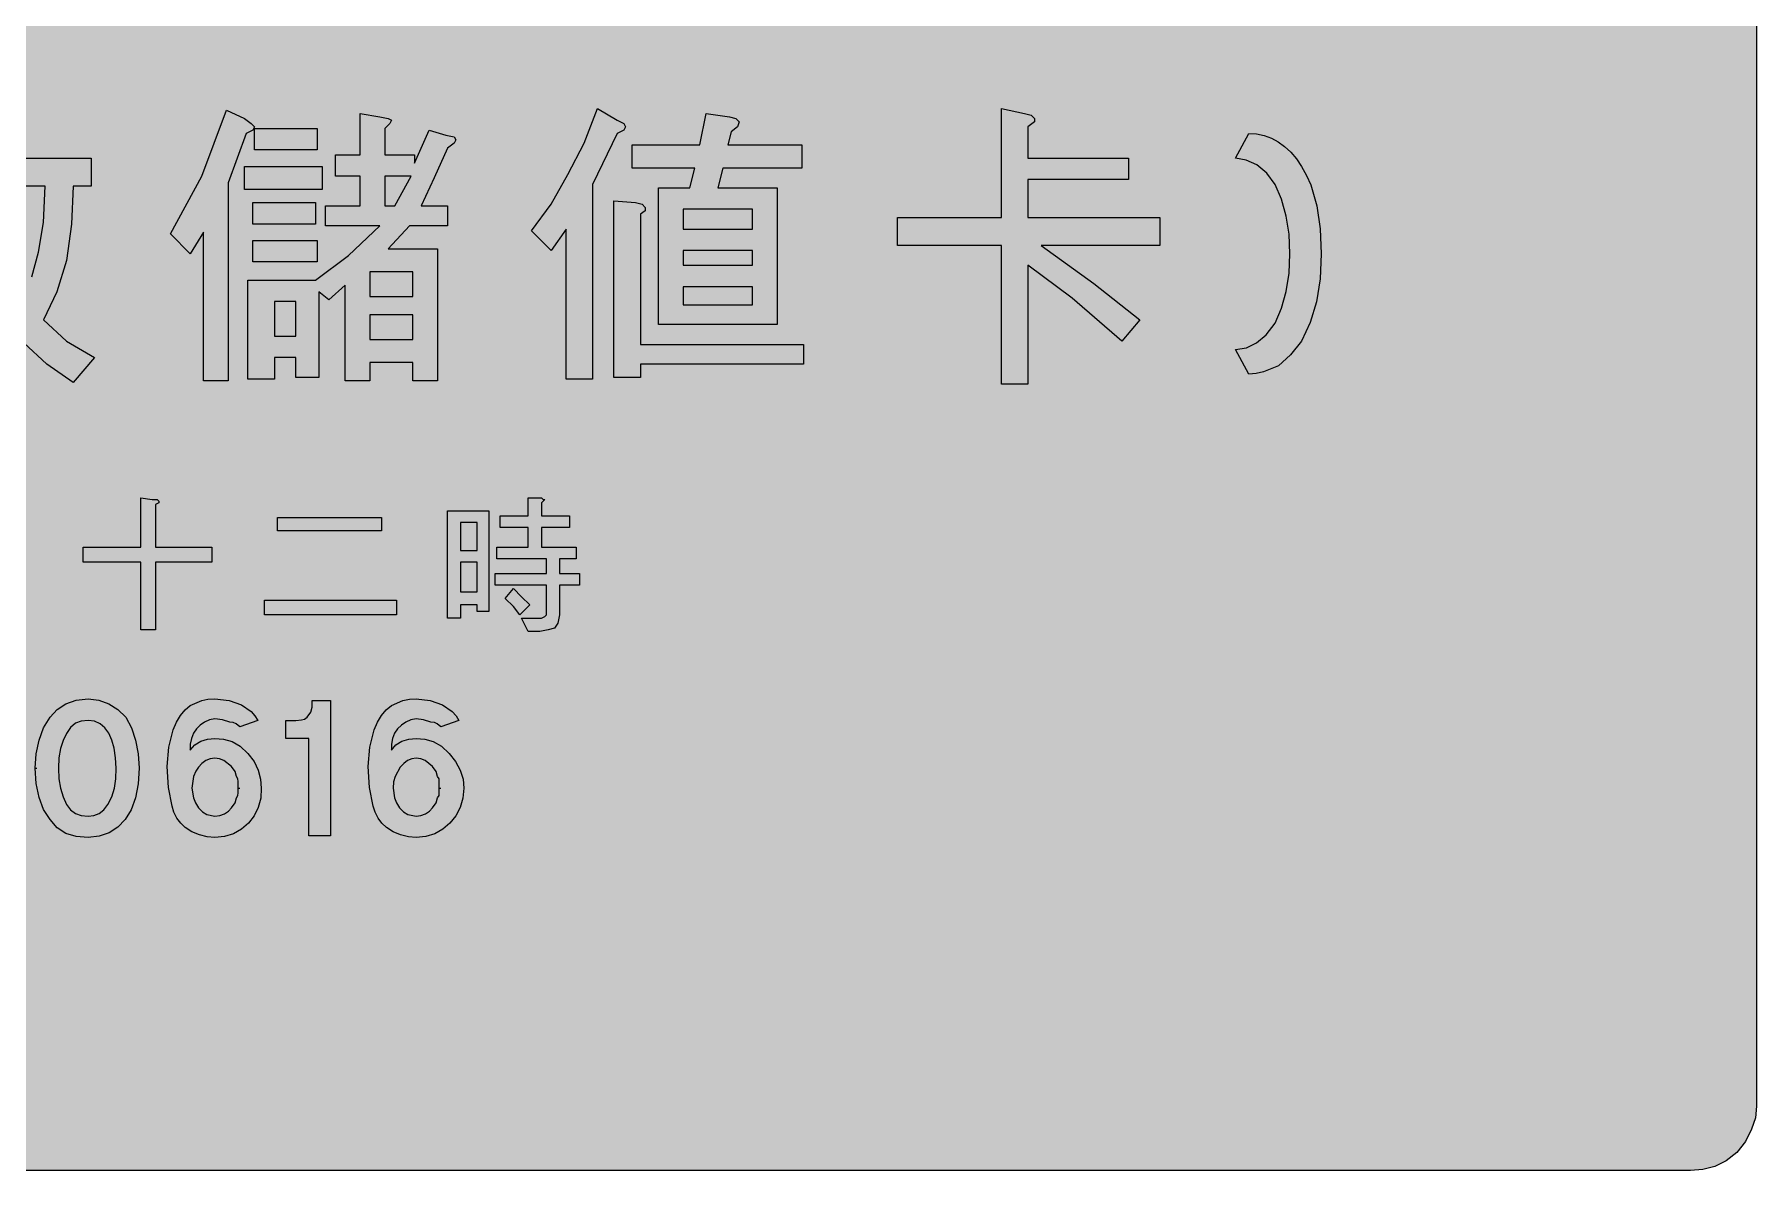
# Model space of a CAD drawing. Header units: metres. Extents: x 10 to 560, y 12 to 260.
# Drawn here: x 371.6 to 559.6, y 11.9 to 135.9 of the extents above; entities that cross this region are included whole.
import ezdxf

# ---------------------------------------------------------------- set-up
doc = ezdxf.new("R2010")
doc.units = ezdxf.units.M
for name, color, linetype, true_color in [('FILL_FIREBRICK_C36B00', 7, 'Continuous', 0xc36b00), ('FILL_WHITE_FFFFFF', 7, 'Continuous', 0xffffff), ('STROKE_WHITE_FFFFFF', 7, 'Continuous', 0xffffff)]:
    doc.layers.add(name, color=color, linetype=linetype, true_color=true_color)

msp = doc.modelspace()

# ---------------------------------------------------------------- hatches: boundary and pattern name
at = {"layer": 'FILL_FIREBRICK_C36B00', "true_color": 0xc36b00}
h = msp.add_hatch(color=7, dxfattribs=at)
h.dxf.hatch_style = 1
h.paths.add_polyline_path([(553.87, 259.79), (555.21, 259.38), (556.42, 258.71), (557.46, 257.76), (558.33, 256.72), (559.01, 255.51), (559.46, 254.17), (559.62, 252.72), (559.62, 18.9), (559.49, 17.64), (559.08, 16.38), (558.41, 15.05), (557.46, 13.86), (556.32, 12.94), (555.08, 12.33), (553.76, 11.99), (552.42, 11.88), (17.46, 11.88), (16.12, 11.99), (14.81, 12.33), (13.56, 12.94), (12.42, 13.86), (11.5, 15.03), (10.89, 16.31), (10.55, 17.63), (10.44, 18.9), (10.44, 252.72), (10.49, 254.07), (10.8, 255.42), (11.48, 256.66), (12.42, 257.76), (13.52, 258.71), (14.76, 259.38), (16.11, 259.79), (17.46, 259.92), (552.42, 259.92), (553.87, 259.79)])
at = {"layer": 'FILL_WHITE_FFFFFF', "true_color": 0xffffff}
h = msp.add_hatch(color=7, dxfattribs=at)
h.dxf.hatch_style = 1
h.paths.add_polyline_path([(362.16, 117), (363.6, 119.88), (364.86, 123.3), (365.58, 127.44), (368.1, 127.08), (369, 126.72), (369.36, 126.36), (369.18, 126), (368.28, 125.64), (367.56, 122.4), (377.82, 122.4), (377.82, 119.34), (375.84, 119.34), (375.66, 115.2), (375.12, 111.24), (374.04, 107.82), (372.6, 104.76), (375.12, 102.42), (378.18, 100.62), (375.84, 97.92), (372.96, 99.9), (370.44, 102.24), (367.92, 100.26), (363.6, 98.1), (361.62, 101.16), (363.6, 101.7), (365.58, 102.42), (367.02, 103.5), (368.46, 104.58), (367.02, 107.1), (365.94, 109.62), (365.22, 112.32), (364.86, 115.2), (367.74, 115.56), (368.1, 113.22), (368.64, 111.06), (369.36, 109.08), (370.44, 107.28), (371.34, 109.44), (372.06, 112.14), (372.6, 115.38), (372.78, 119.34), (366.66, 119.34), (365.04, 115.92), (362.7, 112.5), (360.36, 114.66), (362.16, 117)])
h = msp.add_hatch(color=7, dxfattribs=at)
h.dxf.hatch_style = 1
h.paths.add_polyline_path([(389.88, 120.42), (392.58, 127.62), (394.56, 126.72), (395.28, 126.18), (395.64, 125.82), (395.46, 125.46), (394.74, 125.1), (392.76, 119.7), (392.76, 98.1), (390.06, 98.1), (390.06, 114.3), (388.62, 111.96), (386.46, 114.12), (389.88, 120.42)])
h = msp.add_hatch(color=7, dxfattribs=at)
h.dxf.hatch_style = 1
h.paths.add_polyline_path([(403.38, 115.02), (403.38, 117.18), (407.16, 117.18), (407.16, 120.42), (404.46, 120.42), (404.46, 122.76), (407.16, 122.76), (407.16, 127.26), (409.32, 126.9), (410.22, 126.72), (410.58, 126.54), (410.4, 126.18), (409.86, 125.64), (409.86, 122.76), (413.1, 122.76), (413.1, 121.86), (414.72, 125.46), (416.52, 124.92), (417.42, 124.74), (417.6, 124.38), (417.42, 124.02), (416.7, 123.48), (415.26, 120.24), (413.82, 117.18), (416.7, 117.18), (416.7, 115.02), (412.56, 115.02), (410.22, 112.5), (415.62, 112.5), (415.62, 98.1), (412.92, 98.1), (412.92, 100.08), (408.24, 100.08), (408.24, 98.1), (405.54, 98.1), (405.54, 108.54), (403.74, 106.92), (402.66, 107.82), (402.66, 98.46), (400.14, 98.46), (400.14, 100.62), (397.8, 100.62), (397.8, 98.28), (394.92, 98.28), (394.92, 109.08), (402.3, 109.08), (405.9, 111.78), (409.32, 115.02), (403.38, 115.02)])
h.paths.add_polyline_path([(412.74, 120.42), (409.86, 120.42), (409.86, 117.18), (410.94, 117.18), (412.74, 120.42)], flags=16)
h.paths.add_polyline_path([(397.8, 102.96), (400.14, 102.96), (400.14, 106.74), (397.8, 106.74), (397.8, 102.96)], flags=16)
h.paths.add_polyline_path([(408.24, 109.98), (408.24, 107.28), (412.92, 107.28), (412.92, 109.98), (408.24, 109.98)], flags=16)
h.paths.add_polyline_path([(412.92, 105.3), (408.24, 105.3), (408.24, 102.6), (412.92, 102.6), (412.92, 105.3)], flags=16)
h = msp.add_hatch(color=7, dxfattribs=at)
h.dxf.hatch_style = 1
h.paths.add_polyline_path([(428.04, 117.36), (429.84, 120.6), (431.64, 124.02), (433.08, 127.8), (435.24, 126.54), (435.96, 126.18), (436.14, 125.82), (435.96, 125.46), (435.24, 125.1), (432.54, 119.52), (432.54, 98.28), (429.66, 98.28), (429.66, 114.66), (428.04, 112.32), (425.88, 114.48), (428.04, 117.36)])
h = msp.add_hatch(color=7, dxfattribs=at)
h.dxf.hatch_style = 1
h.paths.add_polyline_path([(448.2, 126.72), (448.56, 126.36), (448.38, 125.82), (447.66, 125.28), (447.3, 123.84), (455.4, 123.84), (455.4, 121.32), (446.76, 121.32), (446.22, 119.16), (452.7, 119.16), (452.7, 104.22), (439.74, 104.22), (439.74, 119.16), (443.16, 119.16), (443.7, 121.32), (436.86, 121.32), (436.86, 123.84), (444.24, 123.84), (444.96, 127.26), (447.48, 126.9), (448.2, 126.72)])
h.paths.add_polyline_path([(442.44, 110.7), (450, 110.7), (450, 112.32), (442.44, 112.32), (442.44, 110.7)], flags=16)
h.paths.add_polyline_path([(442.44, 108.36), (442.44, 106.38), (450, 106.38), (450, 108.36), (442.44, 108.36)], flags=16)
h.paths.add_polyline_path([(450, 116.82), (442.44, 116.82), (442.44, 114.66), (450, 114.66), (450, 116.82)], flags=16)
h = msp.add_hatch(color=7, dxfattribs=at)
h.dxf.hatch_style = 1
h.paths.add_polyline_path([(477.18, 97.74), (477.18, 112.86), (465.84, 112.86), (465.84, 115.92), (477.18, 115.92), (477.18, 127.8), (479.7, 127.26), (480.42, 127.08), (480.78, 126.72), (480.78, 126.36), (480.06, 125.82), (480.06, 122.4), (491.04, 122.4), (491.04, 120.06), (480.06, 120.06), (480.06, 115.92), (494.46, 115.92), (494.46, 112.86), (481.5, 112.86), (487.26, 108.72), (492.3, 104.76), (490.32, 102.42), (484.92, 107.1), (480.06, 110.7), (480.06, 97.74), (477.18, 97.74)])
h = msp.add_hatch(color=7, dxfattribs=at)
h.dxf.hatch_style = 1
h.paths.add_polyline_path([(402.48, 125.64), (402.48, 123.3), (395.64, 123.3), (395.64, 125.64), (402.48, 125.64)])
h = msp.add_hatch(color=7, dxfattribs=at)
h.dxf.hatch_style = 1
h.paths.add_polyline_path([(508.58, 114.08), (508.27, 116.08), (507.77, 117.91), (507.06, 119.52), (506.14, 120.74), (505.08, 121.68), (503.91, 122.18), (502.74, 122.4), (504.18, 125.1), (505.04, 125.04), (505.86, 124.87), (506.65, 124.58), (507.4, 124.18), (508.1, 123.67), (508.76, 123.05), (509.38, 122.33), (509.94, 121.5), (510.5, 120.52), (510.96, 119.48), (511.63, 117.2), (511.99, 114.69), (512.1, 111.96), (511.96, 109.23), (511.56, 106.72), (510.88, 104.44), (509.94, 102.42), (508.75, 100.94), (507.42, 99.72), (505.8, 99.07), (504.99, 98.88), (504.18, 98.82), (502.74, 101.52), (503.92, 101.69), (505.03, 102.22), (506.08, 103.11), (507.06, 104.4), (507.77, 106.01), (508.27, 107.84), (508.58, 109.84), (508.68, 111.96), (508.58, 114.08)])
h = msp.add_hatch(color=7, dxfattribs=at)
h.dxf.hatch_style = 1
h.paths.add_polyline_path([(403.02, 121.5), (403.02, 118.98), (394.56, 118.98), (394.56, 121.5), (403.02, 121.5)])
h = msp.add_hatch(color=7, dxfattribs=at)
h.dxf.hatch_style = 1
h.paths.add_polyline_path([(402.3, 117.54), (402.3, 115.2), (395.46, 115.2), (395.46, 117.54), (402.3, 117.54)])
h = msp.add_hatch(color=7, dxfattribs=at)
h.dxf.hatch_style = 1
h.paths.add_polyline_path([(437.94, 117.36), (438.3, 117), (438.3, 116.64), (437.76, 116.28), (437.76, 102.06), (455.58, 102.06), (455.58, 99.9), (437.76, 99.9), (437.76, 98.46), (434.88, 98.46), (434.88, 117.72), (437.22, 117.54), (437.94, 117.36)])
h = msp.add_hatch(color=7, dxfattribs=at)
h.dxf.hatch_style = 1
h.paths.add_polyline_path([(402.48, 113.4), (402.48, 111.06), (395.46, 111.06), (395.46, 113.4), (402.48, 113.4)])
h = msp.add_hatch(color=7, dxfattribs=at)
h.dxf.hatch_style = 1
h.paths.add_polyline_path([(385.02, 85.14), (385.2, 84.96), (385.2, 84.78), (384.84, 84.6), (384.84, 79.92), (390.96, 79.92), (390.96, 78.3), (384.84, 78.3), (384.84, 70.92), (383.22, 70.92), (383.22, 78.3), (376.92, 78.3), (376.92, 79.92), (383.22, 79.92), (383.22, 85.32), (384.48, 85.14), (385.02, 85.14)])
h = msp.add_hatch(color=7, dxfattribs=at)
h.dxf.hatch_style = 1
h.paths.add_polyline_path([(425.52, 82.08), (422.46, 82.08), (422.46, 83.34), (425.52, 83.34), (425.52, 85.32), (426.96, 85.32), (427.14, 85.14), (427.32, 85.14), (427.14, 84.96), (426.96, 84.78), (426.96, 83.34), (430.02, 83.34), (430.02, 82.08), (426.96, 82.08), (426.96, 79.92), (430.74, 79.92), (430.74, 78.66), (428.94, 78.66), (428.94, 77.04), (431.1, 77.04), (431.1, 75.78), (428.94, 75.78), (428.94, 72.54), (428.76, 71.64), (428.4, 71.1), (427.68, 70.92), (426.78, 70.74), (425.52, 70.74), (424.8, 72.18), (426.96, 72.18), (427.32, 72.36), (427.5, 72.54), (427.5, 75.78), (421.92, 75.78), (421.92, 77.04), (427.5, 77.04), (427.5, 78.66), (422.1, 78.66), (422.1, 79.92), (425.52, 79.92), (425.52, 82.08)])
h = msp.add_hatch(color=7, dxfattribs=at)
h.dxf.hatch_style = 1
h.paths.add_polyline_path([(409.5, 83.16), (409.5, 81.72), (398.16, 81.72), (398.16, 83.16), (409.5, 83.16)])
h = msp.add_hatch(color=7, dxfattribs=at)
h.dxf.hatch_style = 1
h.paths.add_polyline_path([(419.94, 72.9), (419.94, 73.62), (418.14, 73.62), (418.14, 72.18), (416.7, 72.18), (416.7, 83.88), (421.2, 83.88), (421.2, 72.9), (419.94, 72.9)])
h.paths.add_polyline_path([(418.14, 82.62), (418.14, 79.56), (419.94, 79.56), (419.94, 82.62), (418.14, 82.62)], flags=16)
h.paths.add_polyline_path([(419.94, 78.3), (418.14, 78.3), (418.14, 75.06), (419.94, 75.06), (419.94, 78.3)], flags=16)
h = msp.add_hatch(color=7, dxfattribs=at)
h.dxf.hatch_style = 1
h.paths.add_polyline_path([(424.8, 74.52), (425.7, 73.62), (424.62, 72.54), (423.9, 73.44), (423, 74.34), (423.9, 75.42), (424.8, 74.52)])
h = msp.add_hatch(color=7, dxfattribs=at)
h.dxf.hatch_style = 1
h.paths.add_polyline_path([(411.12, 74.16), (411.12, 72.54), (396.72, 72.54), (396.72, 74.16), (411.12, 74.16)])
h = msp.add_hatch(color=7, dxfattribs=at)
h.dxf.hatch_style = 1
h.paths.add_polyline_path([(372.11, 58.86), (372.61, 60.2), (373.32, 61.38), (374.09, 62.22), (375.05, 62.84), (376.18, 63.23), (377.46, 63.36), (378.64, 63.23), (379.73, 62.84), (380.73, 62.22), (381.6, 61.38), (382.2, 60.2), (382.66, 58.86), (382.94, 57.38), (383.04, 55.8), (382.94, 54.08), (382.65, 52.57), (382.18, 51.27), (381.53, 50.2), (380.73, 49.35), (379.77, 48.74), (378.68, 48.37), (377.46, 48.24), (376.18, 48.35), (375.05, 48.69), (374.09, 49.3), (373.32, 50.22), (372.61, 51.29), (372.11, 52.61), (371.8, 54.12), (371.7, 55.8), (371.8, 57.38), (372.11, 58.86)])
h.paths.add_polyline_path([(378.68, 50.87), (379.18, 51.26), (379.62, 51.84), (380.06, 52.69), (380.34, 53.62), (380.48, 54.65), (380.52, 55.8), (380.47, 56.95), (380.32, 57.98), (380.07, 58.88), (379.73, 59.63), (379.3, 60.22), (378.77, 60.66), (378.16, 60.93), (377.46, 61.02), (376.71, 60.95), (376.09, 60.71), (375.56, 60.26), (375.12, 59.58), (374.75, 58.84), (374.47, 57.96), (374.28, 56.95), (374.22, 55.8), (374.28, 54.65), (374.47, 53.62), (374.75, 52.69), (375.12, 51.84), (375.56, 51.26), (376.09, 50.87), (376.71, 50.65), (377.46, 50.58), (378.1, 50.65), (378.68, 50.87)], flags=16)
h = msp.add_hatch(color=7, dxfattribs=at)
h.dxf.hatch_style = 1
h.paths.add_polyline_path([(389.63, 48.51), (388.81, 48.85), (388.08, 49.32), (387.58, 49.79), (387.16, 50.35), (386.84, 50.99), (386.64, 51.66), (386.23, 53.68), (386.1, 55.98), (386.27, 58.08), (386.75, 59.98), (387.11, 60.82), (387.54, 61.55), (388.05, 62.16), (388.62, 62.64), (389.88, 63.18), (390.53, 63.34), (391.32, 63.36), (392.86, 63.2), (394.2, 62.73), (395.27, 61.99), (395.68, 61.53), (396, 61.02), (394.02, 60.3), (393.62, 60.64), (393.31, 60.78), (392.94, 60.84), (392.13, 61.09), (391.32, 61.2), (390.73, 61.08), (390.19, 60.84), (389.71, 60.51), (389.29, 60.1), (388.97, 59.61), (388.74, 59.05), (388.62, 58.44), (388.62, 57.78), (389.12, 58.36), (389.77, 58.75), (390.52, 58.97), (391.32, 59.04), (392.26, 58.96), (393.19, 58.7), (394.08, 58.2), (394.92, 57.42), (395.6, 56.55), (396.05, 55.6), (396.29, 54.61), (396.36, 53.64), (396.31, 52.53), (396.05, 51.51), (395.6, 50.59), (394.99, 49.79), (394.23, 49.14), (393.35, 48.65), (392.37, 48.35), (391.32, 48.24), (390.48, 48.31), (389.63, 48.51)])
h.paths.add_polyline_path([(393.84, 53.82), (393.84, 54), (393.84, 54.36), (393.82, 54.63), (393.66, 54.9), (393.52, 55.44), (393.12, 55.98), (392.29, 56.63), (391.83, 56.82), (391.32, 56.88), (390.8, 56.81), (390.32, 56.63), (389.89, 56.33), (389.52, 55.93), (389.22, 55.46), (388.99, 54.91), (388.8, 53.64), (388.96, 52.56), (389.18, 52.02), (389.52, 51.48), (389.95, 51.04), (390.42, 50.76), (391.32, 50.58), (391.85, 50.64), (392.35, 50.83), (392.79, 51.11), (393.12, 51.48), (393.52, 52.02), (393.66, 52.56), (393.82, 52.83), (393.84, 53.1), (393.84, 53.46), (393.84, 53.64), (393.84, 53.71), (393.84, 53.82)], flags=16)
h = msp.add_hatch(color=7, dxfattribs=at)
h.dxf.hatch_style = 1
h.paths.add_polyline_path([(401.58, 48.42), (401.58, 59.04), (399.06, 59.04), (399.06, 61.02), (400.14, 61.02), (400.77, 61.07), (401.1, 61.17), (401.4, 61.38), (401.8, 61.92), (401.94, 62.46), (401.94, 63.18), (403.92, 63.18), (403.92, 48.42), (401.58, 48.42)])
h = msp.add_hatch(color=7, dxfattribs=at)
h.dxf.hatch_style = 1
h.paths.add_polyline_path([(411.59, 48.51), (410.77, 48.85), (410.04, 49.32), (409.54, 49.79), (409.12, 50.35), (408.8, 50.99), (408.6, 51.66), (408.19, 53.68), (408.06, 55.98), (408.23, 58.08), (408.71, 59.98), (409.07, 60.82), (409.5, 61.55), (410.01, 62.16), (410.58, 62.64), (411.84, 63.18), (412.56, 63.34), (413.28, 63.36), (414.82, 63.2), (416.16, 62.73), (417.23, 61.99), (417.64, 61.53), (417.96, 61.02), (415.98, 60.3), (415.58, 60.64), (415.27, 60.78), (414.9, 60.84), (414.09, 61.09), (413.28, 61.2), (412.69, 61.08), (412.15, 60.84), (411.67, 60.51), (411.26, 60.1), (410.93, 59.61), (410.7, 59.05), (410.58, 58.44), (410.58, 57.78), (411.08, 58.36), (411.73, 58.75), (412.48, 58.97), (413.28, 59.04), (414.22, 58.96), (415.15, 58.7), (416.04, 58.2), (416.88, 57.42), (417.59, 56.55), (418.1, 55.6), (418.4, 54.61), (418.5, 53.64), (418.39, 52.53), (418.09, 51.51), (417.61, 50.59), (416.97, 49.79), (416.2, 49.14), (415.31, 48.65), (414.33, 48.35), (413.28, 48.24), (412.44, 48.31), (411.59, 48.51)])
h.paths.add_polyline_path([(415.8, 53.82), (415.8, 54), (415.8, 54.36), (415.78, 54.63), (415.62, 54.9), (415.48, 55.44), (415.08, 55.98), (414.25, 56.63), (413.79, 56.82), (413.28, 56.88), (412.81, 56.81), (412.35, 56.63), (411.93, 56.33), (411.55, 55.93), (410.98, 54.91), (410.82, 54.3), (410.76, 53.64), (410.92, 52.56), (411.14, 52.02), (411.48, 51.48), (411.91, 51.04), (412.38, 50.76), (413.28, 50.58), (413.81, 50.64), (414.31, 50.83), (414.75, 51.11), (415.08, 51.48), (415.48, 52.02), (415.62, 52.56), (415.78, 52.83), (415.8, 53.1), (415.8, 53.46), (415.8, 53.64), (415.8, 53.71), (415.8, 53.82)], flags=16)

# ---------------------------------------------------------------- linework, layer by layer
at = {"layer": 'FILL_FIREBRICK_C36B00', "lineweight": 0, "true_color": 0xc36b00}
msp.add_lwpolyline([(17.46, 259.92), (552.42, 259.92), (553.87, 259.79), (555.21, 259.38), (556.42, 258.71), (557.46, 257.76), (558.33, 256.72), (559.01, 255.51), (559.46, 254.17), (559.62, 252.72), (559.62, 18.9), (559.49, 17.64), (559.08, 16.38), (558.41, 15.05), (557.46, 13.86), (556.32, 12.94), (555.08, 12.33), (553.76, 11.99), (552.42, 11.88), (17.46, 11.88)], dxfattribs=at)
at = {"layer": 'FILL_WHITE_FFFFFF', "lineweight": 0, "true_color": 0xffffff}
for points in [[(389.88, 120.42), (392.58, 127.62), (394.56, 126.72), (395.28, 126.18), (395.64, 125.82), (395.46, 125.46), (394.74, 125.1), (392.76, 119.7), (392.76, 98.1), (390.06, 98.1), (390.06, 114.3), (388.62, 111.96), (386.46, 114.12)], [(403.38, 115.02), (403.38, 117.18), (407.16, 117.18), (407.16, 120.42), (404.46, 120.42), (404.46, 122.76), (407.16, 122.76), (407.16, 127.26), (409.32, 126.9), (410.22, 126.72), (410.58, 126.54), (410.4, 126.18), (409.86, 125.64), (409.86, 122.76), (413.1, 122.76), (413.1, 121.86), (414.72, 125.46), (416.52, 124.92), (417.42, 124.74), (417.6, 124.38), (417.42, 124.02), (416.7, 123.48), (415.26, 120.24), (413.82, 117.18), (416.7, 117.18), (416.7, 115.02), (412.56, 115.02), (410.22, 112.5), (415.62, 112.5), (415.62, 98.1), (412.92, 98.1), (412.92, 100.08), (408.24, 100.08), (408.24, 98.1), (405.54, 98.1), (405.54, 108.54), (403.74, 106.92), (402.66, 107.82), (402.66, 98.46), (400.14, 98.46), (400.14, 100.62), (397.8, 100.62), (397.8, 98.28), (394.92, 98.28), (394.92, 109.08), (402.3, 109.08), (405.9, 111.78), (409.32, 115.02)], [(428.04, 117.36), (429.84, 120.6), (431.64, 124.02), (433.08, 127.8), (435.24, 126.54), (435.96, 126.18), (436.14, 125.82), (435.96, 125.46), (435.24, 125.1), (432.54, 119.52), (432.54, 98.28), (429.66, 98.28), (429.66, 114.66), (428.04, 112.32), (425.88, 114.48)], [(448.2, 126.72), (448.56, 126.36), (448.38, 125.82), (447.66, 125.28), (447.3, 123.84), (455.4, 123.84), (455.4, 121.32), (446.76, 121.32), (446.22, 119.16), (452.7, 119.16), (452.7, 104.22), (439.74, 104.22), (439.74, 119.16), (443.16, 119.16), (443.7, 121.32), (436.86, 121.32), (436.86, 123.84), (444.24, 123.84), (444.96, 127.26), (447.48, 126.9)], [(477.18, 97.74), (477.18, 112.86), (465.84, 112.86), (465.84, 115.92), (477.18, 115.92), (477.18, 127.8), (479.7, 127.26), (480.42, 127.08), (480.78, 126.72), (480.78, 126.36), (480.06, 125.82), (480.06, 122.4), (491.04, 122.4), (491.04, 120.06), (480.06, 120.06), (480.06, 115.92), (494.46, 115.92), (494.46, 112.86), (481.5, 112.86), (487.26, 108.72), (492.3, 104.76), (490.32, 102.42), (484.92, 107.1), (480.06, 110.7), (480.06, 97.74)], [(402.48, 125.64), (402.48, 123.3), (395.64, 123.3), (395.64, 125.64)], [(508.58, 114.08), (508.27, 116.08), (507.77, 117.91), (507.06, 119.52), (506.14, 120.74), (505.08, 121.68), (503.91, 122.18), (502.74, 122.4), (504.18, 125.1), (505.04, 125.04), (505.86, 124.87), (506.65, 124.58), (507.4, 124.18), (508.1, 123.67), (508.76, 123.05), (509.38, 122.33), (509.94, 121.5), (510.5, 120.52), (510.96, 119.48), (511.63, 117.2), (511.99, 114.69), (512.1, 111.96), (511.96, 109.23), (511.56, 106.72), (510.88, 104.44), (509.94, 102.42), (508.75, 100.94), (507.42, 99.72), (505.8, 99.07), (504.99, 98.88), (504.18, 98.82), (502.74, 101.52), (503.92, 101.69), (505.03, 102.22), (506.08, 103.11), (507.06, 104.4), (507.77, 106.01), (508.27, 107.84), (508.58, 109.84), (508.68, 111.96)], [(403.02, 121.5), (403.02, 118.98), (394.56, 118.98), (394.56, 121.5)], [(412.74, 120.42), (409.86, 120.42), (409.86, 117.18), (410.94, 117.18)], [(402.3, 117.54), (402.3, 115.2), (395.46, 115.2), (395.46, 117.54)], [(437.94, 117.36), (438.3, 117), (438.3, 116.64), (437.76, 116.28), (437.76, 102.06), (455.58, 102.06), (455.58, 99.9), (437.76, 99.9), (437.76, 98.46), (434.88, 98.46), (434.88, 117.72), (437.22, 117.54)], [(450, 116.82), (442.44, 116.82), (442.44, 114.66), (450, 114.66)], [(402.48, 113.4), (402.48, 111.06), (395.46, 111.06), (395.46, 113.4)], [(442.44, 110.7), (450, 110.7), (450, 112.32), (442.44, 112.32)], [(408.24, 109.98), (408.24, 107.28), (412.92, 107.28), (412.92, 109.98)], [(442.44, 108.36), (442.44, 106.38), (450, 106.38), (450, 108.36)], [(397.8, 102.96), (400.14, 102.96), (400.14, 106.74), (397.8, 106.74)], [(412.92, 105.3), (408.24, 105.3), (408.24, 102.6), (412.92, 102.6)], [(385.02, 85.14), (385.2, 84.96), (385.2, 84.78), (384.84, 84.6), (384.84, 79.92), (390.96, 79.92), (390.96, 78.3), (384.84, 78.3), (384.84, 70.92), (383.22, 70.92), (383.22, 78.3), (376.92, 78.3), (376.92, 79.92), (383.22, 79.92), (383.22, 85.32), (384.48, 85.14)], [(425.52, 82.08), (422.46, 82.08), (422.46, 83.34), (425.52, 83.34), (425.52, 85.32), (426.96, 85.32), (427.14, 85.14), (427.32, 85.14), (427.14, 84.96), (426.96, 84.78), (426.96, 83.34), (430.02, 83.34), (430.02, 82.08), (426.96, 82.08), (426.96, 79.92), (430.74, 79.92), (430.74, 78.66), (428.94, 78.66), (428.94, 77.04), (431.1, 77.04), (431.1, 75.78), (428.94, 75.78), (428.94, 72.54), (428.76, 71.64), (428.4, 71.1), (427.68, 70.92), (426.78, 70.74), (425.52, 70.74), (424.8, 72.18), (426.96, 72.18), (427.32, 72.36), (427.5, 72.54), (427.5, 75.78), (421.92, 75.78), (421.92, 77.04), (427.5, 77.04), (427.5, 78.66), (422.1, 78.66), (422.1, 79.92), (425.52, 79.92)], [(409.5, 83.16), (409.5, 81.72), (398.16, 81.72), (398.16, 83.16)], [(419.94, 72.9), (419.94, 73.62), (418.14, 73.62), (418.14, 72.18), (416.7, 72.18), (416.7, 83.88), (421.2, 83.88), (421.2, 72.9)], [(418.14, 82.62), (418.14, 79.56), (419.94, 79.56), (419.94, 82.62)], [(419.94, 78.3), (418.14, 78.3), (418.14, 75.06), (419.94, 75.06)], [(424.8, 74.52), (425.7, 73.62), (424.62, 72.54), (423.9, 73.44), (423, 74.34), (423.9, 75.42)], [(411.12, 74.16), (411.12, 72.54), (396.72, 72.54), (396.72, 74.16)], [(372.11, 58.86), (372.61, 60.2), (373.32, 61.38), (374.09, 62.22), (375.05, 62.84), (376.18, 63.23), (377.46, 63.36), (378.64, 63.23), (379.73, 62.84), (380.73, 62.22), (381.6, 61.38), (382.2, 60.2), (382.66, 58.86), (382.94, 57.38), (383.04, 55.8), (382.94, 54.08), (382.65, 52.57), (382.18, 51.27), (381.53, 50.2), (380.73, 49.35), (379.77, 48.74), (378.68, 48.37), (377.46, 48.24), (376.18, 48.35), (375.05, 48.69), (374.09, 49.3), (373.32, 50.22), (372.61, 51.29), (372.11, 52.61), (371.8, 54.12), (371.7, 55.8), (371.8, 57.38)], [(389.63, 48.51), (388.81, 48.85), (388.08, 49.32), (387.58, 49.79), (387.16, 50.35), (386.84, 50.99), (386.64, 51.66), (386.23, 53.68), (386.1, 55.98), (386.27, 58.08), (386.75, 59.98), (387.11, 60.82), (387.54, 61.55), (388.05, 62.16), (388.62, 62.64), (389.88, 63.18), (390.53, 63.34), (391.32, 63.36), (392.86, 63.2), (394.2, 62.73), (395.27, 61.99), (395.68, 61.53), (396, 61.02), (394.02, 60.3), (393.62, 60.64), (393.31, 60.78), (392.94, 60.84), (392.13, 61.09), (391.32, 61.2), (390.73, 61.08), (390.19, 60.84), (389.71, 60.51), (389.29, 60.1), (388.97, 59.61), (388.74, 59.05), (388.62, 58.44), (388.62, 57.78), (389.12, 58.36), (389.77, 58.75), (390.52, 58.97), (391.32, 59.04), (392.26, 58.96), (393.19, 58.7), (394.08, 58.2), (394.92, 57.42), (395.6, 56.55), (396.05, 55.6), (396.29, 54.61), (396.36, 53.64), (396.31, 52.53), (396.05, 51.51), (395.6, 50.59), (394.99, 49.79), (394.23, 49.14), (393.35, 48.65), (392.37, 48.35), (391.32, 48.24), (390.48, 48.31)], [(401.58, 48.42), (401.58, 59.04), (399.06, 59.04), (399.06, 61.02), (400.14, 61.02), (400.77, 61.07), (401.1, 61.17), (401.4, 61.38), (401.8, 61.92), (401.94, 62.46), (401.94, 63.18), (403.92, 63.18), (403.92, 48.42)], [(411.59, 48.51), (410.77, 48.85), (410.04, 49.32), (409.54, 49.79), (409.12, 50.35), (408.8, 50.99), (408.6, 51.66), (408.19, 53.68), (408.06, 55.98), (408.23, 58.08), (408.71, 59.98), (409.07, 60.82), (409.5, 61.55), (410.01, 62.16), (410.58, 62.64), (411.84, 63.18), (412.56, 63.34), (413.28, 63.36), (414.82, 63.2), (416.16, 62.73), (417.23, 61.99), (417.64, 61.53), (417.96, 61.02), (415.98, 60.3), (415.58, 60.64), (415.27, 60.78), (414.9, 60.84), (414.09, 61.09), (413.28, 61.2), (412.69, 61.08), (412.15, 60.84), (411.67, 60.51), (411.26, 60.1), (410.93, 59.61), (410.7, 59.05), (410.58, 58.44), (410.58, 57.78), (411.08, 58.36), (411.73, 58.75), (412.48, 58.97), (413.28, 59.04), (414.22, 58.96), (415.15, 58.7), (416.04, 58.2), (416.88, 57.42), (417.59, 56.55), (418.1, 55.6), (418.4, 54.61), (418.5, 53.64), (418.39, 52.53), (418.09, 51.51), (417.61, 50.59), (416.97, 49.79), (416.2, 49.14), (415.31, 48.65), (414.33, 48.35), (413.28, 48.24), (412.44, 48.31)], [(378.68, 50.87), (379.18, 51.26), (379.62, 51.84), (380.06, 52.69), (380.34, 53.62), (380.48, 54.65), (380.52, 55.8), (380.47, 56.95), (380.32, 57.98), (380.07, 58.88), (379.73, 59.63), (379.3, 60.22), (378.77, 60.66), (378.16, 60.93), (377.46, 61.02), (376.71, 60.95), (376.09, 60.71), (375.56, 60.26), (375.12, 59.58), (374.75, 58.84), (374.47, 57.96), (374.28, 56.95), (374.22, 55.8), (374.28, 54.65), (374.47, 53.62), (374.75, 52.69), (375.12, 51.84), (375.56, 51.26), (376.09, 50.87), (376.71, 50.65), (377.46, 50.58), (378.1, 50.65)], [(393.84, 53.82), (393.84, 54), (393.84, 54.36), (393.82, 54.63), (393.66, 54.9), (393.52, 55.44), (393.12, 55.98), (392.29, 56.63), (391.83, 56.82), (391.32, 56.88), (390.8, 56.81), (390.32, 56.63), (389.89, 56.33), (389.52, 55.93), (389.22, 55.46), (388.99, 54.91), (388.8, 53.64), (388.96, 52.56), (389.18, 52.02), (389.52, 51.48), (389.95, 51.04), (390.42, 50.76), (391.32, 50.58), (391.85, 50.64), (392.35, 50.83), (392.79, 51.11), (393.12, 51.48), (393.52, 52.02), (393.66, 52.56), (393.82, 52.83), (393.84, 53.1), (393.84, 53.46), (393.84, 53.64), (393.84, 53.71)], [(415.8, 53.82), (415.8, 54), (415.8, 54.36), (415.78, 54.63), (415.62, 54.9), (415.48, 55.44), (415.08, 55.98), (414.25, 56.63), (413.79, 56.82), (413.28, 56.88), (412.81, 56.81), (412.35, 56.63), (411.93, 56.33), (411.55, 55.93), (410.98, 54.91), (410.82, 54.3), (410.76, 53.64), (410.92, 52.56), (411.14, 52.02), (411.48, 51.48), (411.91, 51.04), (412.38, 50.76), (413.28, 50.58), (413.81, 50.64), (414.31, 50.83), (414.75, 51.11), (415.08, 51.48), (415.48, 52.02), (415.62, 52.56), (415.78, 52.83), (415.8, 53.1), (415.8, 53.46), (415.8, 53.64), (415.8, 53.71)]]:
    msp.add_lwpolyline(points, close=True, dxfattribs=at)
for points in [[(367.56, 122.4), (377.82, 122.4), (377.82, 119.34), (375.84, 119.34), (375.66, 115.2), (375.12, 111.24), (374.04, 107.82), (372.6, 104.76), (375.12, 102.42), (378.18, 100.62), (375.84, 97.92), (372.96, 99.9), (370.44, 102.24)], [(371.34, 109.44), (372.06, 112.14), (372.6, 115.38), (372.78, 119.34), (366.66, 119.34)]]:
    msp.add_lwpolyline(points, dxfattribs=at)
at = {"layer": 'STROKE_WHITE_FFFFFF', "lineweight": 0, "true_color": 0xffffff}
for points in [[(371.7, 55.8), (371.88, 55.8)], [(371.7, 55.8), (371.88, 55.8)], [(371.7, 55.8), (371.88, 55.8)], [(371.7, 55.8), (371.88, 55.8)], [(371.7, 55.8), (371.88, 55.8)], [(371.7, 55.8), (371.88, 55.8)], [(371.7, 55.8), (371.88, 55.8)], [(371.7, 55.8), (371.88, 55.8)], [(371.7, 55.8), (371.88, 55.8)], [(371.7, 55.8), (371.88, 55.8)], [(371.7, 55.8), (371.88, 55.8)], [(393.84, 53.64), (394.02, 53.64)], [(393.84, 53.64), (394.02, 53.64)], [(393.84, 53.64), (394.02, 53.64)], [(393.84, 53.64), (394.02, 53.64)], [(393.84, 53.64), (394.02, 53.64)], [(393.84, 53.64), (394.02, 53.64)], [(393.84, 53.64), (394.02, 53.64)], [(393.84, 53.64), (394.02, 53.64)], [(415.8, 53.64), (415.98, 53.64)], [(415.8, 53.64), (415.98, 53.64)], [(415.8, 53.64), (415.98, 53.64)], [(415.8, 53.64), (415.98, 53.64)], [(415.8, 53.64), (415.98, 53.64)], [(415.8, 53.64), (415.98, 53.64)], [(415.8, 53.64), (415.98, 53.64)], [(415.8, 53.64), (415.98, 53.64)]]:
    msp.add_lwpolyline(points, dxfattribs=at)

doc.saveas('drawing.dxf')
